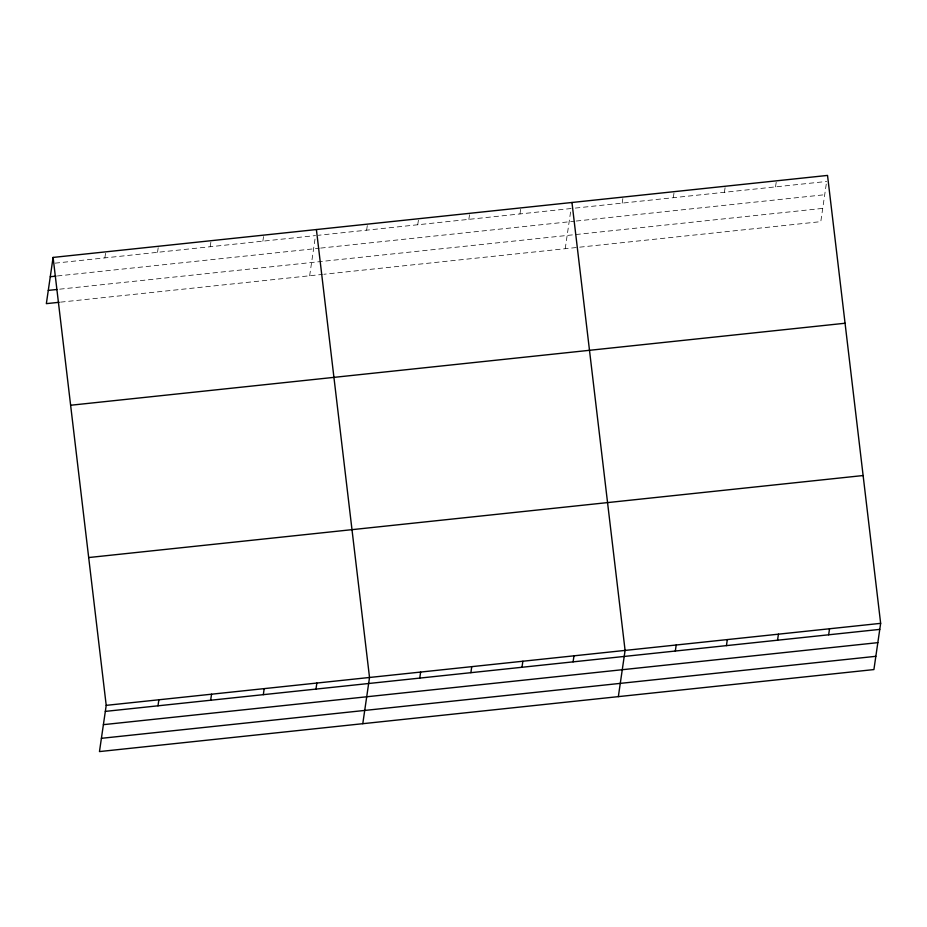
<?xml version="1.0" encoding="UTF-8"?>
<svg xmlns="http://www.w3.org/2000/svg" width="927" height="927" viewBox="0 0 927 927"><rect width="100%" height="100%" fill="white"/><g stroke="black" fill="none" stroke-linecap="round" stroke-linejoin="round"><path stroke-width="0.7" stroke-dasharray="4.63 3.48" d="M104.878 257.891L105.759 251.854M157.532 252.318L158.413 246.281M210.197 246.733L211.078 240.696M262.862 241.159L263.743 235.122M309.653 275.771L315.134 238.239M366.628 230.174L367.509 224.137M417.741 224.763L418.622 218.726M468.853 219.351L469.734 213.314M519.966 213.94L520.847 207.903M565.227 248.703L571.078 208.529L318.355 235.284M622.191 203.117L623.071 197.069M673.303 197.694L674.184 191.657M724.416 192.283L725.296 186.246M775.528 186.872L776.409 180.835M826.258 184.114L820.789 221.646L323.859 274.265M55.064 263.164L315.516 235.585M575.343 208.077L826.641 181.46M57.393 275.968L319.259 248.239M320.684 248.088L574.833 221.182M576.246 221.032L824.717 194.728M59.676 289.178L822.724 208.39M60.579 302.144L322.434 274.415"/><path stroke-width="1.39" d="M53.094 257.428L106.211 705.354L99.467 751.577L873.906 669.572L880.65 623.35L827.533 175.423L53.094 257.428L46.35 303.65L59.154 302.295M157.996 705.818L158.876 699.781M210.661 700.244L211.541 694.207M263.314 694.671L264.195 688.622M315.98 689.085L316.86 683.048M362.781 723.697L369.525 677.475L316.397 229.548M419.757 678.101L420.638 672.063M470.87 672.689L471.75 666.652M521.982 667.278L522.863 661.241M573.095 661.866L573.975 655.829M618.344 696.629L625.088 650.418L571.959 202.48M675.319 651.044L676.2 644.995M726.432 645.621L727.313 639.584M777.544 640.209L778.425 634.172M828.657 634.798L829.538 628.761M50.278 276.733L55.968 276.13M48.285 290.394L56.825 289.491M70.626 405.25L845.053 323.245M88.691 557.544L863.118 475.539M106.211 705.354L880.65 623.35M105.33 711.391L879.769 629.387M103.395 724.659L877.834 642.654M101.402 738.321L875.841 656.316"/></g></svg>
